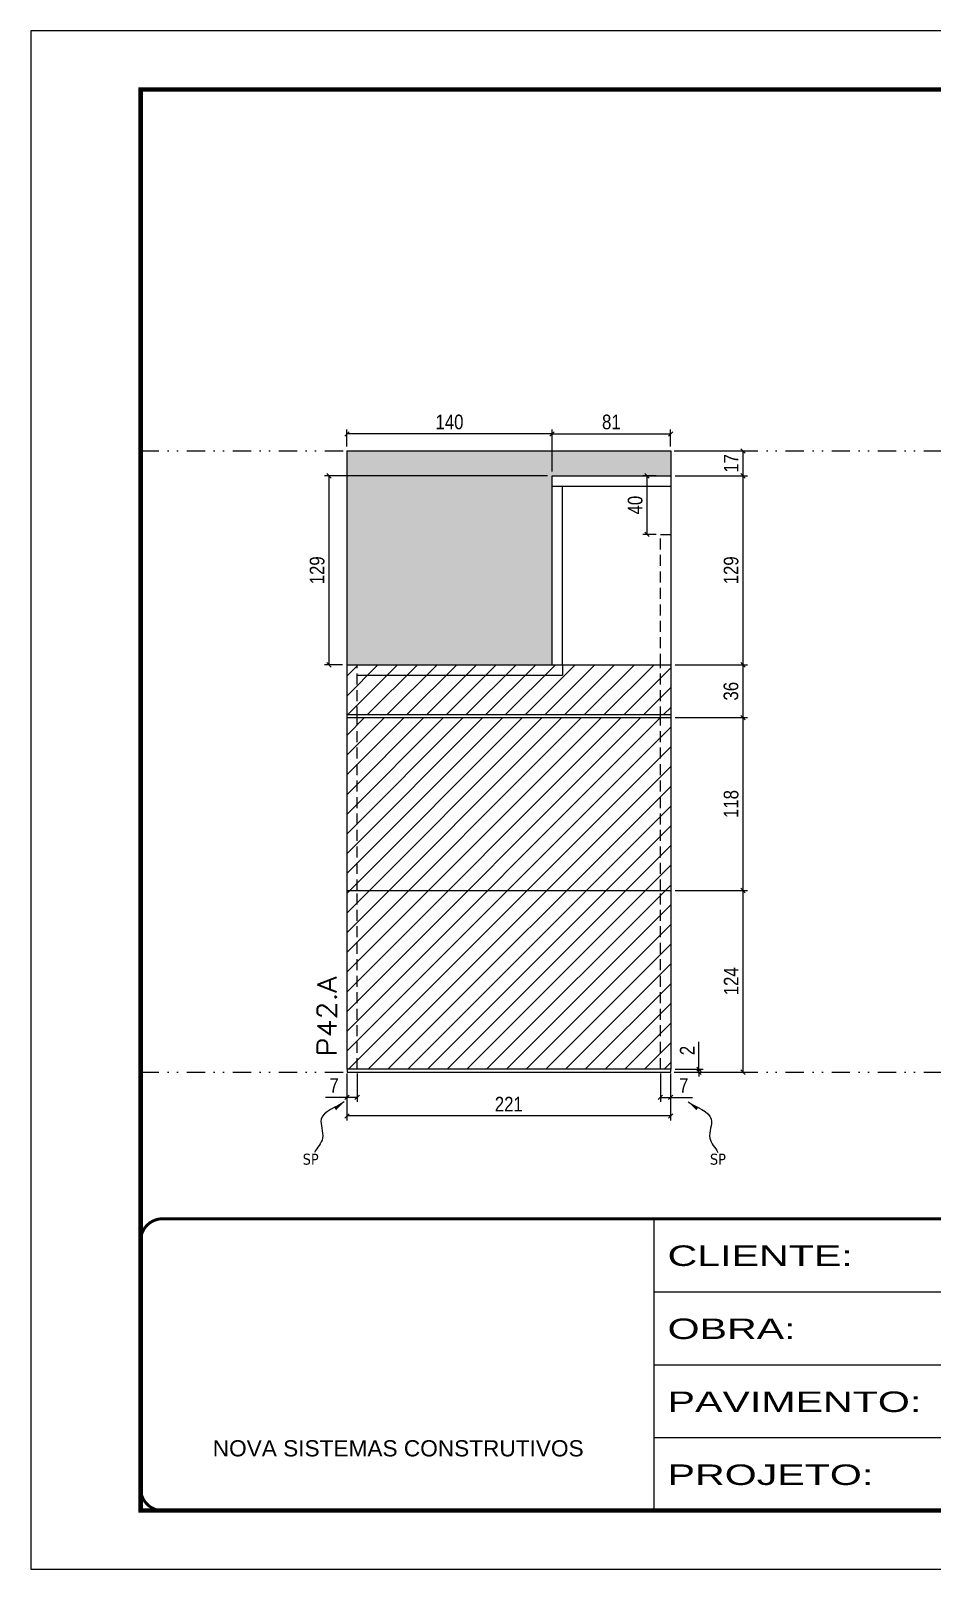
# Model space of a CAD drawing. Extents: x 14400 to 27878, y -21631 to 6985.
# Drawn here: x 17583 to 18199, y -8997 to -7947 of the extents above; entities that cross this region are included whole.
import ezdxf

# ---------------------------------------------------------------- set-up
doc = ezdxf.new("R2010")
doc.units = 0
for name, pattern in [('CONTINUO', [0]), ('DASHED', [0.75, 0.5, -0.25]), ('DIVIDE2', [0.625, 0.25, -0.125, 0, -0.125, 0, -0.125]), ('HIDDEN', [0.375, 0.25, -0.125])]:
    doc.linetypes.add(name, pattern=pattern)
for name, color, linetype in [('COTA', 241, 'Continuous'), ('Nível', 160, 'Continuous'), ('Painéis', 200, 'Continuous'), ('SARR_2.2x7', 40, 'Continuous'), ('Sarrafo de Pressão', 42, 'HIDDEN'), ('texto', 7, 'Continuous')]:
    doc.layers.add(name, color=color, linetype=linetype)
for name, color, linetype, lineweight in [('Folhas', 255, 'Continuous', 9), ('Hachura', 251, 'Continuous', 9), ('SARRAFO DE PRESSAO', 251, 'DASHED', 9), ('Texto Seção', 7, 'Continuous', 15)]:
    doc.layers.add(name, color=color, linetype=linetype, lineweight=lineweight)
doc.styles.add('ARIAL', font='arial.ttf')
doc.styles.add('COTA TECNICA', font='techl___.ttf', dxfattribs={"height": 10})
doc.styles.add('COTA TECNICA-50', font='techl___.ttf', dxfattribs={"height": 10})
doc.styles.add('REGUA-120', font='ROMANS.shx', dxfattribs={"height": 15})
doc.styles.get("Standard").update_dxf_attribs({"font": 'arial.ttf'})
doc.styles.add('Tecnologia', font='')
doc.styles.get('Tecnologia').set_extended_font_data('Forgotten Futurist')
doc.dimstyles.new('COTA PAINEL-50', dxfattribs={"dimtxt": 10, "dimasz": 3, "dimexe": 3, "dimexo": 3, "dimgap": 3, "dimtad": 1, "dimdec": 1, "dimzin": 12, "dimdsep": 46, "dimtxsty": 'COTA TECNICA-50', "dimblk1": 'OBLIQUE', "dimblk2": 'OBLIQUE', "dimsah": 1, "dimcen": 0.9, "dimclrd": 4, "dimclre": 4, "dimclrt": 240, "dimadec": 1, "dimazin": 3, "dimtfac": 1, "dimtdec": 1, "dimtmove": 0, "dimatfit": 3, "dimfxl": 1, "dimtolj": 1, "dimtzin": 12, "dimarcsym": 0})
doc.dimstyles.new('PAINEL', dxfattribs={"dimtxt": 10, "dimasz": 3, "dimexe": 3, "dimexo": 3, "dimgap": 3, "dimtad": 1, "dimdec": 1, "dimzin": 12, "dimdsep": 46, "dimtxsty": 'COTA TECNICA', "dimblk1": 'OBLIQUE', "dimblk2": 'OBLIQUE', "dimsah": 1, "dimcen": 0.9, "dimclrd": 4, "dimclre": 4, "dimclrt": 240, "dimadec": 1, "dimazin": 3, "dimtfac": 1, "dimtdec": 1, "dimtmove": 0, "dimatfit": 3, "dimfxl": 1, "dimtolj": 1, "dimtzin": 12, "dimarcsym": 0})
doc.dimstyles.get("Standard").update_dxf_attribs({"dimtxt": 0.18, "dimasz": 0.18, "dimexe": 0.18, "dimexo": 0.0625, "dimgap": 0.09, "dimtad": 0, "dimtih": 1, "dimtoh": 1, "dimdec": 4, "dimzin": 0, "dimdsep": 46, "dimtxsty": 'Standard', "dimcen": 0.09, "dimadec": 0, "dimazin": 0, "dimtfac": 1, "dimtdec": 4, "dimtofl": 0, "dimtmove": 0, "dimatfit": 3, "dimfxl": 1, "dimtolj": 1, "dimtzin": 0, "dimarcsym": 0})

# ---------------------------------------------------------------- blocks, each defined once
blk = doc.blocks.new('9999999999')
at = {"color": 30, "linetype": 'CONTINUO'}
for p, q in [((98564.6, 34230.2), (98564.6, 34429.4)), ((98564.6, 34379.6), (99584, 34379.6)), ((98564.6, 34329.8), (99488, 34329.8)), ((98564.6, 34280), (99488, 34280))]:
    blk.add_line(p, q, dxfattribs=at)
at = {"color": 30, "linetype": 'CONTINUO', "const_width": 2}
blk.add_lwpolyline([(99584, 34230.2), (99584, 34414.4, 0.414214), (99569, 34429.4), (98229, 34429.4, 0.414214), (98214, 34414.4), (98214, 34245.2, 0.414214), (98229, 34230.2), (99584, 34230.2)], format="xyb", dxfattribs=at)
at = {"layer": 'Folhas'}
blk.add_lwpolyline([(98139, 34190.2), (99624, 34190.2), (99624, 35240.2), (98139, 35240.2)], close=True, dxfattribs=at)
at = {"layer": 'Folhas', "color": 30, "const_width": 3}
blk.add_lwpolyline([(98214, 34230.2), (99584, 34230.2), (99584, 35200.2), (98214, 35200.2)], close=True, dxfattribs=at)
at = {"color": 7, "linetype": 'Continuous', "ltscale": 5, "style": 'ARIAL'}
blk.add_text('NOVA SISTEMAS CONSTRUTIVOS', height=11.059, dxfattribs=at).set_placement((98263.2, 34267.2))
at = {"layer": 'Folhas', "color": 7, "style": 'Tecnologia', "width": 1.5}
for s, p in [('CLIENTE:', (98573.7, 34397.2)), ('OBRA:', (98573.7, 34347.3)), ('PAVIMENTO:', (98573.7, 34297.5)), ('PROJETO:', (98573.7, 34247.7))]:
    blk.add_text(s, height=14, dxfattribs=at).set_placement(p)
blk = doc.blocks.new('_Oblique')
at = {"color": 0, "linetype": 'ByBlock', "lineweight": -2}
blk.add_line((-0.5, -0.5), (0.5, 0.5), dxfattribs=at)
blk = doc.blocks.new('*D2075')
at = {"layer": 'COTA', "color": 4, "lineweight": -2, "transparency": 16777216}
for p, q in [((17799.3, -8658.5), (17799.3, -8690.4)), ((18020.3, -8658.5), (18020.3, -8690.4)), ((18020.3, -8687.4), (17799.3, -8687.4))]:
    blk.add_line(p, q, dxfattribs=at)
at = {"layer": 'Defpoints', "color": 0, "transparency": 16777216}
for p in [(17799.3, -8655.5), (18020.3, -8655.5), (17799.3, -8687.4)]:
    blk.add_point(p, dxfattribs=at)
at = {"layer": 'COTA', "color": 4, "lineweight": -2, "transparency": 16777216, "xscale": 3, "yscale": 3, "zscale": 3, "rotation": 180}
blk.add_blockref('_Oblique', (17799.3, -8687.4), dxfattribs=at)
at = {"layer": 'COTA', "color": 4, "lineweight": -2, "transparency": 16777216, "xscale": 3, "yscale": 3, "zscale": 3}
blk.add_blockref('_Oblique', (18020.3, -8687.4), dxfattribs=at)
at = {"layer": 'COTA', "color": 240, "transparency": 16777216, "insert": (17909.8, -8679.3), "char_height": 10, "attachment_point": 5, "style": 'COTA TECNICA'}
blk.add_mtext('\\A1;221', dxfattribs=at)
blk = doc.blocks.new('*D2076')
at = {"layer": 'COTA', "color": 4, "lineweight": -2, "transparency": 16777216}
for p, q in [((18013.3, -8658.5), (18013.3, -8677.7)), ((18020.3, -8660.5), (18020.3, -8677.7)), ((18013.3, -8674.7), (18020.3, -8674.7)), ((18020.3, -8674.7), (18035.1, -8674.7))]:
    blk.add_line(p, q, dxfattribs=at)
at = {"layer": 'Defpoints', "color": 0, "transparency": 16777216}
for p in [(18013.3, -8655.5), (18020.3, -8657.5), (18020.3, -8674.7)]:
    blk.add_point(p, dxfattribs=at)
at = {"layer": 'COTA', "color": 4, "lineweight": -2, "transparency": 16777216, "xscale": 3, "yscale": 3, "zscale": 3, "rotation": 180}
blk.add_blockref('_Oblique', (18013.3, -8674.7), dxfattribs=at)
at = {"layer": 'COTA', "color": 4, "lineweight": -2, "transparency": 16777216, "xscale": 3, "yscale": 3, "zscale": 3}
blk.add_blockref('_Oblique', (18020.3, -8674.7), dxfattribs=at)
at = {"layer": 'COTA', "color": 240, "transparency": 16777216, "insert": (18029.2, -8666.6), "char_height": 10, "attachment_point": 5, "style": 'COTA TECNICA-50'}
blk.add_mtext('\\A1;7', dxfattribs=at)
blk = doc.blocks.new('*D2077')
at = {"layer": 'COTA', "color": 4, "lineweight": -2, "transparency": 16777216}
for p, q in [((17799.3, -8660.5), (17799.3, -8677.7)), ((17806.3, -8658.5), (17806.3, -8677.7)), ((17799.3, -8674.7), (17784.6, -8674.7)), ((17806.3, -8674.7), (17799.3, -8674.7))]:
    blk.add_line(p, q, dxfattribs=at)
at = {"layer": 'Defpoints', "color": 0, "transparency": 16777216}
for p in [(17799.3, -8657.5), (17806.3, -8655.5), (17799.3, -8674.7)]:
    blk.add_point(p, dxfattribs=at)
at = {"layer": 'COTA', "color": 4, "lineweight": -2, "transparency": 16777216, "xscale": 3, "yscale": 3, "zscale": 3, "rotation": 180}
blk.add_blockref('_Oblique', (17799.3, -8674.7), dxfattribs=at)
at = {"layer": 'COTA', "color": 4, "lineweight": -2, "transparency": 16777216, "xscale": 3, "yscale": 3, "zscale": 3}
blk.add_blockref('_Oblique', (17806.3, -8674.7), dxfattribs=at)
at = {"layer": 'COTA', "color": 240, "transparency": 16777216, "insert": (17790.5, -8666.6), "char_height": 10, "attachment_point": 5, "style": 'COTA TECNICA-50'}
blk.add_mtext('\\A1;7', dxfattribs=at)
blk = doc.blocks.new('*D2078')
at = {"layer": 'COTA', "color": 4, "lineweight": -2, "transparency": 16777216}
for p, q in [((18039.6, -8655.5), (18039.6, -8636.7)), ((18023.3, -8655.5), (18042.6, -8655.5)), ((18023.3, -8657.5), (18042.6, -8657.5)), ((18039.6, -8657.5), (18039.6, -8655.5)), ((18039.6, -8657.5), (18039.6, -8660.5))]:
    blk.add_line(p, q, dxfattribs=at)
at = {"layer": 'Defpoints', "color": 0, "transparency": 16777216}
for p in [(18020.3, -8655.5), (18020.3, -8657.5), (18039.6, -8657.5)]:
    blk.add_point(p, dxfattribs=at)
at = {"layer": 'COTA', "color": 4, "lineweight": -2, "transparency": 16777216, "xscale": 3, "yscale": 3, "zscale": 3}
for p, rotation in [((18039.6, -8655.5), 270), ((18039.6, -8657.5), 90)]:
    blk.add_blockref('_Oblique', p, dxfattribs=dict(at, rotation=rotation))
at = {"layer": 'COTA', "color": 240, "transparency": 16777216, "insert": (18031.6, -8642.7), "char_height": 10, "attachment_point": 5, "rotation": 90, "style": 'COTA TECNICA-50'}
blk.add_mtext('\\A1;2', dxfattribs=at)
blk = doc.blocks.new('*D2079')
at = {"layer": 'COTA', "color": 4, "linetype": 'ByBlock', "lineweight": -2, "transparency": 16777216}
for p, q in [((18023.3, -8533.5), (18072.7, -8533.5)), ((18069.7, -8657.5), (18069.7, -8533.5)), ((18023.3, -8657.5), (18072.7, -8657.5))]:
    blk.add_line(p, q, dxfattribs=at)
at = {"layer": 'Defpoints', "color": 0, "linetype": 'ByBlock', "transparency": 16777216}
for p in [(18020.3, -8533.5), (18069.7, -8533.5), (18020.3, -8657.5)]:
    blk.add_point(p, dxfattribs=at)
at = {"layer": 'COTA', "color": 4, "linetype": 'ByBlock', "lineweight": -2, "transparency": 16777216, "xscale": 3, "yscale": 3, "zscale": 3}
for p, rotation in [((18069.7, -8533.5), 90), ((18069.7, -8657.5), 270)]:
    blk.add_blockref('_Oblique', p, dxfattribs=dict(at, rotation=rotation))
at = {"layer": 'COTA', "color": 240, "linetype": 'ByBlock', "transparency": 16777216, "insert": (18061.6, -8595.5), "char_height": 10, "attachment_point": 5, "rotation": 90, "style": 'COTA TECNICA'}
blk.add_mtext('\\A1;124', dxfattribs=at)
blk = doc.blocks.new('*D2080')
at = {"layer": 'COTA', "color": 4, "lineweight": -2, "transparency": 16777216}
for p, q in [((18023.3, -8415.5), (18072.7, -8415.5)), ((18069.7, -8533.5), (18069.7, -8415.5)), ((18023.3, -8533.5), (18072.7, -8533.5))]:
    blk.add_line(p, q, dxfattribs=at)
at = {"layer": 'Defpoints', "color": 0, "transparency": 16777216}
for p in [(18020.3, -8415.5), (18069.7, -8415.5), (18020.3, -8533.5)]:
    blk.add_point(p, dxfattribs=at)
at = {"layer": 'COTA', "color": 4, "lineweight": -2, "transparency": 16777216, "xscale": 3, "yscale": 3, "zscale": 3}
for p, rotation in [((18069.7, -8415.5), 90), ((18069.7, -8533.5), 270)]:
    blk.add_blockref('_Oblique', p, dxfattribs=dict(at, rotation=rotation))
at = {"layer": 'COTA', "color": 240, "transparency": 16777216, "insert": (18061.6, -8474.5), "char_height": 10, "attachment_point": 5, "rotation": 90, "style": 'COTA TECNICA'}
blk.add_mtext('\\A1;118', dxfattribs=at)
blk = doc.blocks.new('*D4210')
at = {"layer": 'COTA', "color": 4, "lineweight": -2, "transparency": 16777216}
for p, q in [((18023.3, -8379.5), (18072.7, -8379.5)), ((18069.7, -8415.5), (18069.7, -8379.5)), ((18023.3, -8415.5), (18072.7, -8415.5))]:
    blk.add_line(p, q, dxfattribs=at)
at = {"layer": 'Defpoints', "color": 0, "transparency": 16777216}
for p in [(18020.3, -8379.5), (18069.7, -8379.5), (18020.3, -8415.5)]:
    blk.add_point(p, dxfattribs=at)
at = {"layer": 'COTA', "color": 4, "lineweight": -2, "transparency": 16777216, "xscale": 3, "yscale": 3, "zscale": 3}
for p, rotation in [((18069.7, -8379.5), 90), ((18069.7, -8415.5), 270)]:
    blk.add_blockref('_Oblique', p, dxfattribs=dict(at, rotation=rotation))
at = {"layer": 'COTA', "color": 240, "transparency": 16777216, "insert": (18061.5, -8397.5), "char_height": 10, "attachment_point": 5, "rotation": 90, "style": 'COTA TECNICA'}
blk.add_mtext('\\A1;36', dxfattribs=at)
blk = doc.blocks.new('*D4211')
at = {"layer": 'COTA', "color": 4, "lineweight": -2, "transparency": 16777216}
for p, q in [((18023.3, -8250.5), (18072.7, -8250.5)), ((18069.7, -8379.5), (18069.7, -8250.5)), ((18023.3, -8379.5), (18072.7, -8379.5))]:
    blk.add_line(p, q, dxfattribs=at)
at = {"layer": 'Defpoints', "color": 0, "transparency": 16777216}
for p in [(18020.3, -8250.5), (18069.7, -8250.5), (18020.3, -8379.5)]:
    blk.add_point(p, dxfattribs=at)
at = {"layer": 'COTA', "color": 4, "lineweight": -2, "transparency": 16777216, "xscale": 3, "yscale": 3, "zscale": 3}
for p, rotation in [((18069.7, -8250.5), 90), ((18069.7, -8379.5), 270)]:
    blk.add_blockref('_Oblique', p, dxfattribs=dict(at, rotation=rotation))
at = {"layer": 'COTA', "color": 240, "transparency": 16777216, "insert": (18061.6, -8315), "char_height": 10, "attachment_point": 5, "rotation": 90, "style": 'COTA TECNICA'}
blk.add_mtext('\\A1;129', dxfattribs=at)
blk = doc.blocks.new('*D4212')
at = {"layer": 'COTA', "color": 4, "lineweight": -2, "transparency": 16777216}
for p, q in [((18023.3, -8233.5), (18072.7, -8233.5)), ((18069.7, -8250.5), (18069.7, -8233.5)), ((18023.3, -8250.5), (18072.7, -8250.5))]:
    blk.add_line(p, q, dxfattribs=at)
at = {"layer": 'Defpoints', "color": 0, "transparency": 16777216}
for p in [(18020.3, -8233.5), (18069.7, -8233.5), (18020.3, -8250.5)]:
    blk.add_point(p, dxfattribs=at)
at = {"layer": 'COTA', "color": 4, "lineweight": -2, "transparency": 16777216, "xscale": 3, "yscale": 3, "zscale": 3}
for p, rotation in [((18069.7, -8233.5), 90), ((18069.7, -8250.5), 270)]:
    blk.add_blockref('_Oblique', p, dxfattribs=dict(at, rotation=rotation))
at = {"layer": 'COTA', "color": 240, "transparency": 16777216, "insert": (18061.6, -8242), "char_height": 10, "attachment_point": 5, "rotation": 90, "style": 'COTA TECNICA'}
blk.add_mtext('\\A1;17', dxfattribs=at)
blk = doc.blocks.new('*D4213')
at = {"layer": 'COTA', "color": 4, "lineweight": -2, "transparency": 16777216}
for p, q in [((17799.3, -8230.5), (17799.3, -8218.9)), ((17939.3, -8247.5), (17939.3, -8218.9)), ((17939.3, -8221.9), (17799.3, -8221.9))]:
    blk.add_line(p, q, dxfattribs=at)
at = {"layer": 'Defpoints', "color": 0, "transparency": 16777216}
for p in [(17799.3, -8221.9), (17799.3, -8233.5), (17939.3, -8250.5)]:
    blk.add_point(p, dxfattribs=at)
at = {"layer": 'COTA', "color": 4, "lineweight": -2, "transparency": 16777216, "xscale": 3, "yscale": 3, "zscale": 3, "rotation": 180}
blk.add_blockref('_Oblique', (17799.3, -8221.9), dxfattribs=at)
at = {"layer": 'COTA', "color": 4, "lineweight": -2, "transparency": 16777216, "xscale": 3, "yscale": 3, "zscale": 3}
blk.add_blockref('_Oblique', (17939.3, -8221.9), dxfattribs=at)
at = {"layer": 'COTA', "color": 240, "transparency": 16777216, "insert": (17869.3, -8213.8), "char_height": 10, "attachment_point": 5, "style": 'COTA TECNICA'}
blk.add_mtext('\\A1;140', dxfattribs=at)
blk = doc.blocks.new('*D4214')
at = {"layer": 'COTA', "color": 4, "lineweight": -2, "transparency": 16777216}
for p, q in [((17936.3, -8250.5), (17784.1, -8250.5)), ((17787.1, -8379.5), (17787.1, -8250.5)), ((17796.3, -8379.5), (17784.1, -8379.5))]:
    blk.add_line(p, q, dxfattribs=at)
at = {"layer": 'Defpoints', "color": 0, "transparency": 16777216}
for p in [(17787.1, -8250.5), (17939.3, -8250.5), (17799.3, -8379.5)]:
    blk.add_point(p, dxfattribs=at)
at = {"layer": 'COTA', "color": 4, "lineweight": -2, "transparency": 16777216, "xscale": 3, "yscale": 3, "zscale": 3}
for p, rotation in [((17787.1, -8250.5), 90), ((17787.1, -8379.5), 270)]:
    blk.add_blockref('_Oblique', p, dxfattribs=dict(at, rotation=rotation))
at = {"layer": 'COTA', "color": 240, "transparency": 16777216, "insert": (17779, -8315), "char_height": 10, "attachment_point": 5, "rotation": 90, "style": 'COTA TECNICA'}
blk.add_mtext('\\A1;129', dxfattribs=at)
blk = doc.blocks.new('*D4215')
at = {"layer": 'COTA', "color": 4, "lineweight": -2, "transparency": 16777216}
for p, q in [((17939.3, -8247.5), (17939.3, -8218.9)), ((18020.3, -8230.5), (18020.3, -8218.9)), ((17939.3, -8221.9), (18020.3, -8221.9))]:
    blk.add_line(p, q, dxfattribs=at)
at = {"layer": 'Defpoints', "color": 0, "transparency": 16777216}
for p in [(18020.3, -8221.9), (18020.3, -8233.5), (17939.3, -8250.5)]:
    blk.add_point(p, dxfattribs=at)
at = {"layer": 'COTA', "color": 4, "lineweight": -2, "transparency": 16777216, "xscale": 3, "yscale": 3, "zscale": 3, "rotation": 180}
blk.add_blockref('_Oblique', (17939.3, -8221.9), dxfattribs=at)
at = {"layer": 'COTA', "color": 4, "lineweight": -2, "transparency": 16777216, "xscale": 3, "yscale": 3, "zscale": 3}
blk.add_blockref('_Oblique', (18020.3, -8221.9), dxfattribs=at)
at = {"layer": 'COTA', "color": 240, "transparency": 16777216, "insert": (17979.8, -8213.8), "char_height": 10, "attachment_point": 5, "style": 'COTA TECNICA'}
blk.add_mtext('\\A1;81', dxfattribs=at)
blk = doc.blocks.new('*D4216')
at = {"layer": 'COTA', "color": 4, "lineweight": -2, "transparency": 16777216}
for p, q in [((18010.3, -8250.5), (18001.2, -8250.5)), ((18004.2, -8290.5), (18004.2, -8250.5)), ((18010.3, -8290.5), (18001.2, -8290.5))]:
    blk.add_line(p, q, dxfattribs=at)
at = {"layer": 'Defpoints', "color": 0, "transparency": 16777216}
for p in [(18004.2, -8250.5), (18013.3, -8250.5), (18013.3, -8290.5)]:
    blk.add_point(p, dxfattribs=at)
at = {"layer": 'COTA', "color": 4, "lineweight": -2, "transparency": 16777216, "xscale": 3, "yscale": 3, "zscale": 3}
for p, rotation in [((18004.2, -8250.5), 90), ((18004.2, -8290.5), 270)]:
    blk.add_blockref('_Oblique', p, dxfattribs=dict(at, rotation=rotation))
at = {"layer": 'COTA', "color": 240, "transparency": 16777216, "insert": (17996.1, -8270.5), "char_height": 10, "attachment_point": 5, "rotation": 90, "style": 'COTA TECNICA'}
blk.add_mtext('\\A1;40', dxfattribs=at)

msp = doc.modelspace()

# ---------------------------------------------------------------- hatches: boundary and pattern name
at = {"layer": 'COTA'}
h = msp.add_hatch(dxfattribs=at)
h.set_pattern_fill('AR-CONC', color=256, scale=0.03)
h.paths.add_polyline_path([(17939.35, -8250.47), (18020.35, -8250.47), (18020.35, -8233.47), (17799.35, -8233.47), (17799.35, -8379.47), (17939.35, -8379.47)])
at = {"layer": 'Hachura', "linetype": 'ByBlock'}
h = msp.add_hatch(dxfattribs=at)
h.set_pattern_fill('ANSI31', color=256, scale=3)
h.paths.add_polyline_path([(18020.35, -8533.47), (17799.35, -8533.47), (17799.35, -8655.47), (18020.35, -8655.47)])
h.paths.add_polyline_path([(18020.35, -8415.47), (17799.35, -8415.47), (17799.35, -8533.47), (18020.35, -8533.47)])
h.paths.add_polyline_path([(18020.35, -8379.47), (17799.35, -8379.47), (17799.35, -8413.47), (18020.35, -8413.47)])
h.paths.add_polyline_path([(18459.63, -8379.47), (18238.63, -8379.47), (18238.63, -8413.47), (18459.63, -8413.47)])
h.paths.add_polyline_path([(18459.63, -8415.47), (18238.63, -8415.47), (18238.63, -8533.47), (18459.63, -8533.47)])
h.paths.add_polyline_path([(18459.63, -8533.47), (18238.63, -8533.47), (18238.63, -8655.47), (18459.63, -8655.47)])
h.paths.add_polyline_path([(18683.25, -8411.47), (18653.25, -8411.47), (18653.25, -8655.47), (18683.25, -8655.47)])
h.paths.add_polyline_path([(18683.25, -8379.47), (18653.25, -8379.47), (18653.25, -8411.47), (18683.25, -8411.47)])
h.paths.add_polyline_path([(18896.76, -8379.47), (18866.76, -8379.47), (18866.76, -8411.47), (18896.76, -8411.47)])
h.paths.add_polyline_path([(18896.76, -8411.47), (18866.76, -8411.47), (18866.76, -8655.47), (18896.76, -8655.47)])

# ---------------------------------------------------------------- linework, layer by layer
at = {"layer": 'COTA'}
for p, q in [((17799.35, -8379.47), (17799.35, -8233.47)), ((17799.35, -8233.47), (18020.35, -8233.47)), ((18020.35, -8233.47), (18020.35, -8250.47)), ((18013.35, -8290.47), (18020.35, -8290.47)), ((17946.35, -8379.47), (17946.35, -8386.47))]:
    msp.add_line(p, q, dxfattribs=at)
at = {"layer": 'Nível', "color": 4, "linetype": 'DIVIDE2', "ltscale": 50}
for p, q in [((17658.47, -8233.47), (19028.47, -8233.47)), ((17658.47, -8657.47), (19028.47, -8657.47))]:
    msp.add_line(p, q, dxfattribs=at)
at = {"layer": 'Painéis'}
for p, q in [((17939.35, -8250.47), (18020.35, -8250.47)), ((17939.35, -8379.47), (17939.35, -8250.47)), ((18020.35, -8250.47), (18020.35, -8655.47)), ((17799.35, -8655.47), (17799.35, -8379.47)), ((17799.35, -8379.47), (18020.35, -8379.47)), ((17799.35, -8413.47), (18020.35, -8413.47)), ((17799.35, -8415.47), (18020.35, -8415.47)), ((17799.35, -8533.47), (18020.35, -8533.47))]:
    msp.add_line(p, q, dxfattribs=at)
msp.add_lwpolyline([(18020.35, -8655.47), (17799.35, -8655.47), (17799.35, -8657.47), (18020.35, -8657.47)], close=True, dxfattribs=at)
at = {"layer": 'SARR_2.2x7'}
for p, q in [((17939.35, -8257.47), (18020.35, -8257.47)), ((17946.35, -8379.47), (17946.35, -8257.47)), ((17806.35, -8386.47), (17946.35, -8386.47))]:
    msp.add_line(p, q, dxfattribs=at)
at = {"layer": 'Sarrafo de Pressão', "ltscale": 30}
for p, q in [((18013.35, -8379.47), (18013.35, -8290.47)), ((17806.35, -8415.47), (17806.35, -8379.47)), ((18013.35, -8415.47), (18013.35, -8379.47)), ((17806.35, -8533.47), (17806.35, -8415.47)), ((18013.35, -8533.47), (18013.35, -8415.47)), ((17806.35, -8655.47), (17806.35, -8533.47)), ((18013.35, -8655.47), (18013.35, -8533.47))]:
    msp.add_line(p, q, dxfattribs=at)

# ---------------------------------------------------------------- block references
at = {"layer": 'SARRAFO DE PRESSAO', "color": 6, "linetype": 'ByBlock'}
msp.add_blockref('9999999999', (-80555.51, -43186.95), dxfattribs=at)

# ---------------------------------------------------------------- texts
at = {"layer": 'texto', "color": 0, "char_height": 7.5, "attachment_point": 5}
for insert in [(17774.57, -8716.96), (18052.59, -8716.96)]:
    msp.add_mtext('{\\fTahoma|b0|i0|c0|p34;\\C4;SP}', dxfattribs=dict(at, insert=insert))
at = {"layer": 'Texto Seção', "style": 'REGUA-120', "width": 1.1}
msp.add_text('P42.A', height=13, rotation=90, dxfattribs=at).set_placement((17792.1, -8646.7))

# ---------------------------------------------------------------- dimensions: what is measured, and where the dimension line sits
at = {"layer": 'COTA'}
for base, p1, p2, dimstyle, picture, middle in [((17799.35, -8221.88), (17939.35, -8250.47), (17799.35, -8233.47), 'PAINEL', '*D4213', (17869.35, -8213.78)), ((18020.35, -8221.88), (17939.35, -8250.47), (18020.35, -8233.47), 'PAINEL', '*D4215', (17979.85, -8213.78)), ((18020.35, -8674.71), (18013.35, -8655.47), (18020.35, -8657.47), 'COTA PAINEL-50', '*D2076', (18029.21, -8666.63))]:
    dim = msp.add_linear_dim(base=base, p1=p1, p2=p2, dimstyle=dimstyle, dxfattribs=at)
    dim.commit()
    dim.dimension.update_dxf_attribs({"geometry": picture, "text_midpoint": middle})
for base, p1, p2, angle, dimstyle, picture, middle in [((18069.71, -8233.47), (18020.35, -8250.47), (18020.35, -8233.47), 90, 'PAINEL', '*D4212', (18061.64, -8241.97)), ((17787.1, -8250.47), (17799.35, -8379.47), (17939.35, -8250.47), 90, 'PAINEL', '*D4214', (17779.01, -8314.97)), ((18004.22, -8250.47), (18013.35, -8290.47), (18013.35, -8250.47), 90, 'PAINEL', '*D4216', (17996.11, -8270.47)), ((18069.71, -8250.47), (18020.35, -8379.47), (18020.35, -8250.47), 90, 'PAINEL', '*D4211', (18061.63, -8314.97)), ((18069.71, -8379.47), (18020.35, -8415.47), (18020.35, -8379.47), 90, 'PAINEL', '*D4210', (18061.49, -8397.47)), ((18069.71, -8415.47), (18020.35, -8533.47), (18020.35, -8415.47), 90, 'PAINEL', '*D2080', (18061.62, -8474.47)), ((17799.35, -8674.71), (17806.35, -8655.47), (17799.35, -8657.47), 180, 'COTA PAINEL-50', '*D2077', (17790.48, -8666.63))]:
    dim = msp.add_linear_dim(base=base, p1=p1, p2=p2, angle=angle, dimstyle=dimstyle, dxfattribs=at)
    dim.commit()
    dim.dimension.update_dxf_attribs({"geometry": picture, "text_midpoint": middle})
at = {"layer": 'COTA', "linetype": 'ByBlock'}
dim = msp.add_aligned_dim(p1=(18020.35, -8657.47), p2=(18020.35, -8533.47), distance=-49.37, dimstyle='PAINEL', dxfattribs=at)
dim.commit()
dim.dimension.update_dxf_attribs({"geometry": '*D2079', "text_midpoint": (18061.64, -8595.47)})
at = {"layer": 'COTA'}
dim = msp.add_linear_dim(base=(18039.6, -8657.47), p1=(18020.35, -8655.47), p2=(18020.35, -8657.47), angle=90, dimstyle='COTA PAINEL-50', dxfattribs=at)
dim.commit()
dim.dimension.update_dxf_attribs({"geometry": '*D2078', "text_midpoint": (18039.6, -8642.72), "dimtype": 160})
dim = msp.add_linear_dim(base=(17799.35, -8687.36), p1=(18020.35, -8655.47), p2=(17799.35, -8655.47), angle=180, dimstyle='PAINEL', override={"dimarcsym": 2}, dxfattribs=at)
dim.commit()
dim.dimension.update_dxf_attribs({"geometry": '*D2075', "text_midpoint": (17909.85, -8679.3)})

# ---------------------------------------------------------------- leaders
at = {"layer": 'COTA', "path_type": 1}
for points in [[(17797.52, -8677.65), (17781.73, -8689.48), (17782.66, -8702.49), (17777.1, -8712.27)], [(18032.18, -8677.65), (18047.96, -8689.48), (18047.04, -8702.49), (18052.59, -8712.27)]]:
    msp.add_leader(points, dimstyle='Standard', override={"dimasz": 8}, dxfattribs=at)

doc.saveas('drawing.dxf')
